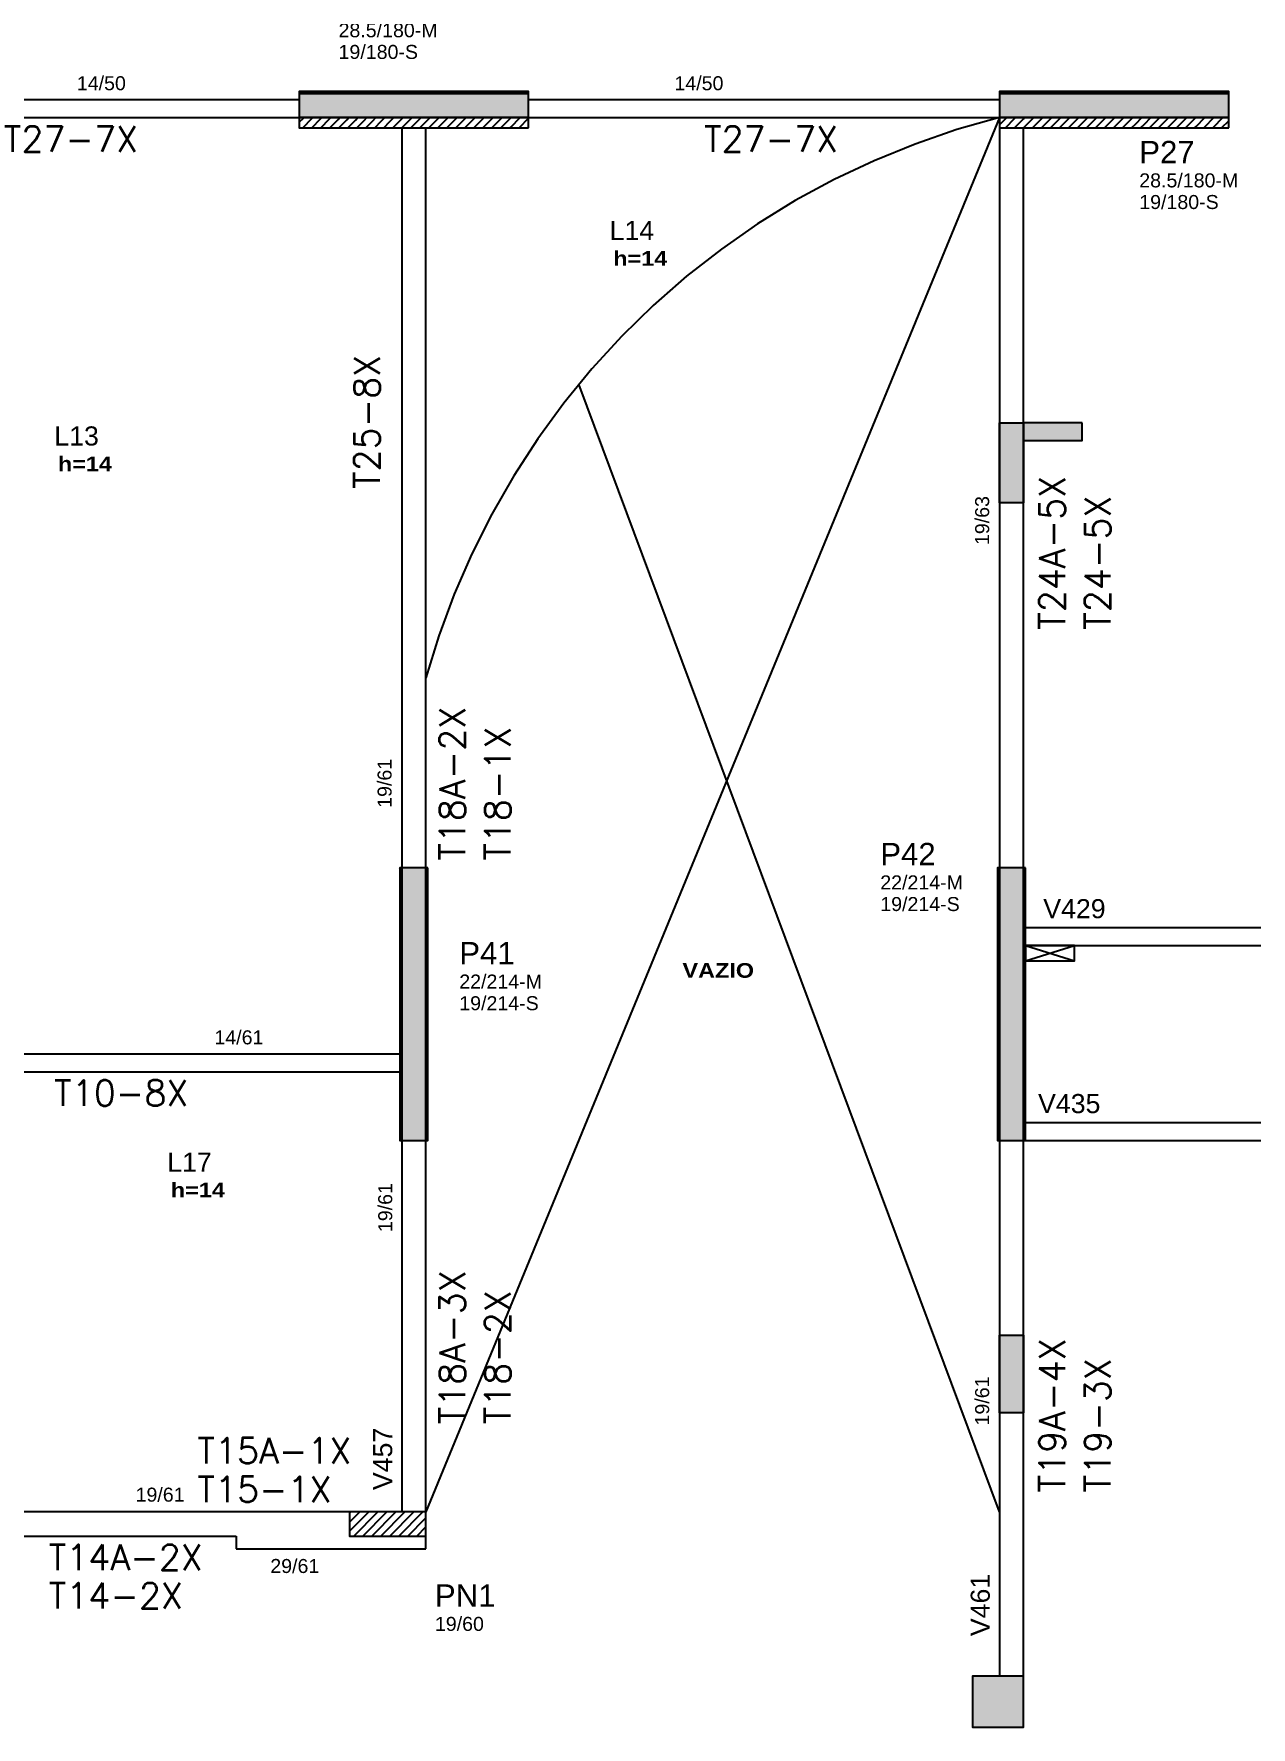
# Model space of a CAD drawing. Extents: x 17311 to 161354, y 153625 to 213544.
# Drawn here: x 21017 to 21972, y 210641 to 211970 of the extents above; entities that cross this region are included whole.
import ezdxf

# ---------------------------------------------------------------- set-up
doc = ezdxf.new("R2010")
doc.units = 0
for name, color, linetype in [('8', 111, 'CONTINUOUS'), ('MTH-230', 1, 'CONTINUOUS'), ('MTH-DIM-PILAR', 3, 'CONTINUOUS'), ('MTH-DIM-VIGA', 3, 'CONTINUOUS'), ('MTH-FACE-VIGA', 7, 'CONTINUOUS'), ('MTH-HACHURA-PILAR', 1, 'CONTINUOUS'), ('MTH-LINHA-SEÇÃO', 16, 'CONTINUOUS'), ('MTH-PILAR-MORRE', 5, 'CONTINUOUS'), ('MTH-PILAR-SEGUE', 5, 'CONTINUOUS'), ('MTH-SOMBRA21', 150, 'CONTINUOUS'), ('MTH-SOMBRA25', 253, 'CONTINUOUS'), ('MTH-TIT1-PILAR', 5, 'CONTINUOUS'), ('MTH-TIT1-VIGA', 5, 'CONTINUOUS'), ('MTH-TIT2-PILAR', 5, 'CONTINUOUS'), ('MTH-TXT-NEGRITO', 5, 'CONTINUOUS')]:
    doc.layers.add(name, color=color, linetype=linetype)
doc.styles.get("Standard").update_dxf_attribs({"font": 'ROMANS.SHX'})
doc.styles.add('TQS_ARIAL', font='arial.ttf')
doc.styles.add('TQS_ARIAL_BLACK', font='ariblk.ttf')

msp = doc.modelspace()

# ---------------------------------------------------------------- linework, layer by layer
at = {"layer": 'MTH-230', "linetype": 'Continuous'}
for p, q in [((21774.44, 211904.73), (21324.44, 210810.23)), ((21774.44, 210810.23), (21444.41, 211695.41)), ((21794.94, 211254.73), (21833.44, 211242.73)), ((21794.94, 211242.73), (21833.44, 211254.73))]:
    msp.add_line(p, q, dxfattribs=at)
at = {"layer": 'MTH-FACE-VIGA', "linetype": 'Continuous'}
for p, q in [((21224.94, 211924.31), (21225.85, 211925.22)), ((21231.43, 211923.73), (21232.86, 211925.16)), ((21232.86, 211925.16), (21232.93, 211925.23)), ((21238.5, 211923.73), (21239.88, 211925.1)), ((21239.88, 211925.1), (21240, 211925.23)), ((21245.57, 211923.73), (21246.89, 211925.05)), ((21246.89, 211925.05), (21247.07, 211925.23)), ((21252.64, 211923.73), (21253.9, 211924.99)), ((21253.9, 211924.99), (21254.14, 211925.23)), ((21259.71, 211923.73), (21260.91, 211924.93)), ((21260.91, 211924.93), (21261.21, 211925.23)), ((21266.79, 211923.73), (21267.93, 211924.87)), ((21267.93, 211924.87), (21268.29, 211925.23)), ((21273.86, 211923.73), (21274.94, 211924.81)), ((21274.94, 211924.81), (21275.36, 211925.23)), ((21280.93, 211923.73), (21281.95, 211924.75)), ((21281.95, 211924.75), (21282.43, 211925.23)), ((21288, 211923.73), (21288.97, 211924.69)), ((21288.97, 211924.69), (21289.5, 211925.23)), ((21295.07, 211923.73), (21295.98, 211924.64)), ((21295.98, 211924.64), (21296.57, 211925.23)), ((21302.14, 211923.73), (21302.99, 211924.58)), ((21302.99, 211924.58), (21303.64, 211925.23)), ((21309.21, 211923.73), (21310, 211924.52)), ((21310, 211924.52), (21310.71, 211925.23)), ((21316.28, 211923.73), (21317.02, 211924.46)), ((21317.02, 211924.46), (21317.78, 211925.23)), ((21323.35, 211923.73), (21324.03, 211924.4)), ((21324.03, 211924.4), (21324.85, 211925.23)), ((21330.43, 211923.73), (21331.04, 211924.34)), ((21331.04, 211924.34), (21331.93, 211925.23)), ((21337.5, 211923.73), (21338.05, 211924.29)), ((21338.05, 211924.29), (21339, 211925.23)), ((21344.57, 211923.73), (21345.07, 211924.23)), ((21345.07, 211924.23), (21346.07, 211925.23)), ((21351.64, 211923.73), (21352.08, 211924.17)), ((21352.08, 211924.17), (21353.14, 211925.23)), ((21358.71, 211923.73), (21359.09, 211924.11)), ((21359.09, 211924.11), (21360.21, 211925.23)), ((21365.78, 211923.73), (21366.1, 211924.05)), ((21366.1, 211924.05), (21367.28, 211925.23)), ((21372.85, 211923.73), (21373.12, 211923.99)), ((21373.12, 211923.99), (21374.35, 211925.23)), ((21379.92, 211923.73), (21380.13, 211923.93)), ((21380.13, 211923.93), (21381.42, 211925.23)), ((21386.99, 211923.73), (21387.14, 211923.88)), ((21387.14, 211923.88), (21388.49, 211925.23)), ((21394.06, 211923.73), (21394.15, 211923.82)), ((21394.15, 211923.82), (21395.56, 211925.23)), ((21401.14, 211923.73), (21401.17, 211923.76)), ((21401.17, 211923.76), (21402.64, 211925.23)), ((21774.44, 211924.31), (21775.35, 211925.22)), ((21780.93, 211923.73), (21782.36, 211925.16)), ((21782.36, 211925.16), (21782.43, 211925.23)), ((21788, 211923.73), (21789.38, 211925.1)), ((21789.38, 211925.1), (21789.5, 211925.23)), ((21795.07, 211923.73), (21796.39, 211925.05)), ((21796.39, 211925.05), (21796.57, 211925.23)), ((21802.14, 211923.73), (21803.4, 211924.99)), ((21803.4, 211924.99), (21803.64, 211925.23)), ((21809.21, 211923.73), (21810.41, 211924.93)), ((21810.41, 211924.93), (21810.71, 211925.23)), ((21816.29, 211923.73), (21817.43, 211924.87)), ((21817.43, 211924.87), (21817.79, 211925.23)), ((21823.36, 211923.73), (21824.44, 211924.81)), ((21824.44, 211924.81), (21824.86, 211925.23)), ((21830.43, 211923.73), (21831.45, 211924.75)), ((21831.45, 211924.75), (21831.93, 211925.23)), ((21837.5, 211923.73), (21838.47, 211924.69)), ((21838.47, 211924.69), (21839, 211925.23)), ((21844.57, 211923.73), (21845.48, 211924.64)), ((21845.48, 211924.64), (21846.07, 211925.23)), ((21851.64, 211923.73), (21852.49, 211924.58)), ((21852.49, 211924.58), (21853.14, 211925.23)), ((21858.71, 211923.73), (21859.5, 211924.52)), ((21859.5, 211924.52), (21860.21, 211925.23)), ((21865.78, 211923.73), (21866.52, 211924.46)), ((21866.52, 211924.46), (21867.28, 211925.23)), ((21872.85, 211923.73), (21873.53, 211924.4)), ((21873.53, 211924.4), (21874.35, 211925.23)), ((21879.93, 211923.73), (21880.54, 211924.34)), ((21880.54, 211924.34), (21881.43, 211925.23)), ((21887, 211923.73), (21887.55, 211924.29)), ((21887.55, 211924.29), (21888.5, 211925.23)), ((21894.07, 211923.73), (21894.57, 211924.23)), ((21894.57, 211924.23), (21895.57, 211925.23)), ((21901.14, 211923.73), (21901.58, 211924.17)), ((21901.58, 211924.17), (21902.64, 211925.23)), ((21908.21, 211923.73), (21908.59, 211924.11)), ((21908.59, 211924.11), (21909.71, 211925.23)), ((21915.28, 211923.73), (21915.6, 211924.05)), ((21915.6, 211924.05), (21916.78, 211925.23)), ((21922.35, 211923.73), (21922.62, 211923.99)), ((21922.62, 211923.99), (21923.85, 211925.23)), ((21929.42, 211923.73), (21929.63, 211923.93)), ((21929.63, 211923.93), (21930.92, 211925.23)), ((21936.49, 211923.73), (21936.64, 211923.88)), ((21936.64, 211923.88), (21937.99, 211925.23)), ((21943.56, 211923.73), (21943.65, 211923.82)), ((21943.65, 211923.82), (21945.06, 211925.23)), ((21950.64, 211923.73), (21950.67, 211923.76)), ((21950.67, 211923.76), (21952.14, 211925.23)), ((21224.94, 211918.73), (20855.44, 211918.73)), ((21774.44, 211918.73), (21404.94, 211918.73)), ((20855.44, 211904.73), (21224.94, 211904.73)), ((21224.94, 211901.06), (21228.46, 211904.57)), ((21227.69, 211896.73), (21235.23, 211904.27)), ((21228.46, 211904.57), (21228.62, 211904.73)), ((21234.76, 211896.73), (21242, 211903.97)), ((21235.23, 211904.27), (21235.69, 211904.73)), ((21241.83, 211896.73), (21248.77, 211903.67)), ((21242, 211903.97), (21242.76, 211904.73)), ((21248.77, 211903.67), (21249.83, 211904.73)), ((21248.9, 211896.73), (21255.54, 211903.37)), ((21255.54, 211903.37), (21256.9, 211904.73)), ((21255.97, 211896.73), (21262.31, 211903.07)), ((21262.31, 211903.07), (21263.97, 211904.73)), ((21263.04, 211896.73), (21269.08, 211902.77)), ((21269.08, 211902.77), (21271.04, 211904.73)), ((21270.11, 211896.73), (21275.85, 211902.47)), ((21275.85, 211902.47), (21278.11, 211904.73)), ((21277.18, 211896.73), (21282.62, 211902.16)), ((21282.62, 211902.16), (21285.18, 211904.73)), ((21284.26, 211896.73), (21289.39, 211901.86)), ((21289.39, 211901.86), (21292.26, 211904.73)), ((21291.33, 211896.73), (21296.16, 211901.56)), ((21296.16, 211901.56), (21299.33, 211904.73)), ((21298.4, 211896.73), (21302.93, 211901.26)), ((21302.93, 211901.26), (21306.4, 211904.73)), ((21305.44, 211896.73), (21305.44, 211315.73)), ((21305.47, 211896.73), (21309.7, 211900.96)), ((21309.7, 211900.96), (21313.47, 211904.73)), ((21312.54, 211896.73), (21316.47, 211900.66)), ((21316.47, 211900.66), (21320.54, 211904.73)), ((21319.61, 211896.73), (21323.24, 211900.36)), ((21323.24, 211900.36), (21327.61, 211904.73)), ((21324.44, 211315.73), (21324.44, 211896.73)), ((21326.68, 211896.73), (21330.01, 211900.06)), ((21330.01, 211900.06), (21334.68, 211904.73)), ((21333.75, 211896.73), (21336.78, 211899.76)), ((21336.78, 211899.76), (21341.75, 211904.73)), ((21340.82, 211896.73), (21343.55, 211899.46)), ((21343.55, 211899.46), (21348.82, 211904.73)), ((21347.89, 211896.73), (21350.32, 211899.16)), ((21350.32, 211899.16), (21355.89, 211904.73)), ((21354.97, 211896.73), (21357.09, 211898.85)), ((21357.09, 211898.85), (21362.97, 211904.73)), ((21362.04, 211896.73), (21363.86, 211898.55)), ((21363.86, 211898.55), (21370.04, 211904.73)), ((21369.11, 211896.73), (21370.63, 211898.25)), ((21370.63, 211898.25), (21377.11, 211904.73)), ((21376.18, 211896.73), (21377.4, 211897.95)), ((21377.4, 211897.95), (21384.18, 211904.73)), ((21383.25, 211896.73), (21384.17, 211897.65)), ((21384.17, 211897.65), (21391.25, 211904.73)), ((21390.32, 211896.73), (21390.94, 211897.35)), ((21390.94, 211897.35), (21398.32, 211904.73)), ((21397.39, 211896.73), (21397.71, 211897.05)), ((21397.71, 211897.05), (21404.94, 211904.28)), ((21404.46, 211896.73), (21404.48, 211896.75)), ((21404.48, 211896.75), (21404.94, 211897.21)), ((21404.94, 211904.73), (21774.44, 211904.73)), ((21774.44, 211899.01), (21779.92, 211904.48)), ((21774.44, 211896.73), (21774.44, 211315.73)), ((21779.23, 211896.73), (21786.69, 211904.18)), ((21779.92, 211904.48), (21780.16, 211904.73)), ((21786.3, 211896.73), (21793.46, 211903.88)), ((21786.69, 211904.18), (21787.23, 211904.73)), ((21793.37, 211896.73), (21800.23, 211903.58)), ((21793.44, 211315.73), (21793.44, 211896.73)), ((21793.46, 211903.88), (21794.3, 211904.73)), ((21800.23, 211903.58), (21801.37, 211904.73)), ((21800.44, 211896.73), (21807, 211903.28)), ((21807, 211903.28), (21808.44, 211904.73)), ((21807.51, 211896.73), (21813.77, 211902.98)), ((21813.77, 211902.98), (21815.51, 211904.73)), ((21814.59, 211896.73), (21820.54, 211902.68)), ((21820.54, 211902.68), (21822.59, 211904.73)), ((21821.66, 211896.73), (21827.31, 211902.38)), ((21827.31, 211902.38), (21829.66, 211904.73)), ((21828.73, 211896.73), (21834.08, 211902.08)), ((21834.08, 211902.08), (21836.73, 211904.73)), ((21835.8, 211896.73), (21840.85, 211901.78)), ((21840.85, 211901.78), (21843.8, 211904.73)), ((21842.87, 211896.73), (21847.62, 211901.48)), ((21847.62, 211901.48), (21850.87, 211904.73)), ((21849.94, 211896.73), (21854.39, 211901.18)), ((21854.39, 211901.18), (21857.94, 211904.73)), ((21857.01, 211896.73), (21861.16, 211900.87)), ((21861.16, 211900.87), (21865.01, 211904.73)), ((21864.08, 211896.73), (21867.93, 211900.57)), ((21867.93, 211900.57), (21872.08, 211904.73)), ((21871.15, 211896.73), (21874.7, 211900.27)), ((21874.7, 211900.27), (21879.15, 211904.73)), ((21878.22, 211896.73), (21881.47, 211899.97)), ((21881.47, 211899.97), (21886.22, 211904.73)), ((21885.3, 211896.73), (21888.24, 211899.67)), ((21888.24, 211899.67), (21893.3, 211904.73)), ((21892.37, 211896.73), (21895.01, 211899.37)), ((21895.01, 211899.37), (21900.37, 211904.73)), ((21899.44, 211896.73), (21901.78, 211899.07)), ((21901.78, 211899.07), (21907.44, 211904.73)), ((21906.51, 211896.73), (21908.55, 211898.77)), ((21908.55, 211898.77), (21914.51, 211904.73)), ((21913.58, 211896.73), (21915.32, 211898.47)), ((21915.32, 211898.47), (21921.58, 211904.73)), ((21920.65, 211896.73), (21922.09, 211898.17)), ((21922.09, 211898.17), (21928.65, 211904.73)), ((21927.72, 211896.73), (21928.86, 211897.87)), ((21928.86, 211897.87), (21935.72, 211904.73)), ((21934.79, 211896.73), (21935.63, 211897.56)), ((21935.63, 211897.56), (21942.79, 211904.73)), ((21941.86, 211896.73), (21942.4, 211897.26)), ((21942.4, 211897.26), (21949.86, 211904.73)), ((21948.94, 211896.73), (21949.17, 211896.96)), ((21949.17, 211896.96), (21954.44, 211902.24)), ((21303.94, 211315.38), (21304.3, 211315.73)), ((21324.44, 211314.66), (21325.51, 211315.73)), ((21772.94, 211310.62), (21774.42, 211312.09)), ((21774.42, 211312.09), (21774.44, 211312.12)), ((21793.44, 211309.9), (21794.91, 211311.37)), ((21794.91, 211311.37), (21794.94, 211311.4)), ((21303.94, 211308.31), (21305.4, 211309.76)), ((21303.94, 211301.24), (21305.35, 211302.64)), ((21305.35, 211302.64), (21305.44, 211302.74)), ((21305.4, 211309.76), (21305.44, 211309.81)), ((21324.44, 211307.59), (21325.9, 211309.05)), ((21324.44, 211300.52), (21325.85, 211301.93)), ((21325.85, 211301.93), (21325.94, 211302.02)), ((21325.9, 211309.05), (21325.94, 211309.09)), ((21772.94, 211303.54), (21774.37, 211304.97)), ((21772.94, 211296.47), (21774.32, 211297.85)), ((21774.32, 211297.85), (21774.44, 211297.97)), ((21774.37, 211304.97), (21774.44, 211305.04)), ((21793.44, 211302.83), (21794.86, 211304.25)), ((21794.86, 211304.25), (21794.94, 211304.33)), ((21303.94, 211294.16), (21305.3, 211295.52)), ((21303.94, 211287.09), (21305.25, 211288.4)), ((21305.25, 211288.4), (21305.44, 211288.59)), ((21305.3, 211295.52), (21305.44, 211295.66)), ((21324.44, 211293.45), (21325.8, 211294.8)), ((21324.44, 211286.38), (21325.75, 211287.68)), ((21325.75, 211287.68), (21325.94, 211287.88)), ((21325.8, 211294.8), (21325.94, 211294.95)), ((21772.94, 211289.4), (21774.27, 211290.73)), ((21774.27, 211290.73), (21774.44, 211290.9)), ((21793.44, 211295.76), (21794.81, 211297.13)), ((21793.44, 211288.69), (21794.76, 211290.01)), ((21794.76, 211290.01), (21794.94, 211290.19)), ((21794.81, 211297.13), (21794.94, 211297.26)), ((21303.94, 211280.02), (21305.2, 211281.28)), ((21303.94, 211272.95), (21305.15, 211274.16)), ((21305.15, 211274.16), (21305.44, 211274.45)), ((21305.2, 211281.28), (21305.44, 211281.52)), ((21324.44, 211279.31), (21325.7, 211280.56)), ((21324.44, 211272.24), (21325.65, 211273.44)), ((21325.65, 211273.44), (21325.94, 211273.74)), ((21325.7, 211280.56), (21325.94, 211280.81)), ((21772.94, 211282.33), (21774.22, 211283.61)), ((21772.94, 211275.26), (21774.17, 211276.49)), ((21774.17, 211276.49), (21774.44, 211276.76)), ((21774.22, 211283.61), (21774.44, 211283.83)), ((21793.44, 211281.62), (21794.71, 211282.89)), ((21793.44, 211274.55), (21794.66, 211275.77)), ((21794.66, 211275.77), (21794.94, 211276.05)), ((21794.71, 211282.89), (21794.94, 211283.12)), ((21303.94, 211265.88), (21305.1, 211267.04)), ((21303.94, 211258.81), (21305.05, 211259.92)), ((21305.05, 211259.92), (21305.44, 211260.31)), ((21305.1, 211267.04), (21305.44, 211267.38)), ((21324.44, 211265.17), (21325.6, 211266.32)), ((21324.44, 211258.1), (21325.55, 211259.2)), ((21325.55, 211259.2), (21325.94, 211259.6)), ((21325.6, 211266.32), (21325.94, 211266.67)), ((21772.94, 211268.19), (21774.12, 211269.36)), ((21772.94, 211261.12), (21774.07, 211262.24)), ((21774.07, 211262.24), (21774.44, 211262.62)), ((21774.12, 211269.36), (21774.44, 211269.69)), ((21793.44, 211267.48), (21794.61, 211268.65)), ((21793.44, 211260.4), (21794.57, 211261.52)), ((21794.57, 211261.52), (21794.94, 211261.9)), ((21794.61, 211268.65), (21794.94, 211268.98)), ((21990.68, 211268.73), (21794.94, 211268.73)), ((21303.94, 211251.74), (21305, 211252.8)), ((21303.94, 211244.67), (21304.95, 211245.68)), ((21304.95, 211245.68), (21305.44, 211246.17)), ((21305, 211252.8), (21305.44, 211253.24)), ((21324.44, 211251.02), (21325.5, 211252.08)), ((21324.44, 211243.95), (21325.45, 211244.96)), ((21325.45, 211244.96), (21325.94, 211245.45)), ((21325.5, 211252.08), (21325.94, 211252.52)), ((21772.94, 211254.05), (21774.02, 211255.12)), ((21772.94, 211246.98), (21773.97, 211248)), ((21773.97, 211248), (21774.44, 211248.48)), ((21774.02, 211255.12), (21774.44, 211255.55)), ((21793.44, 211253.33), (21794.52, 211254.4)), ((21793.44, 211246.26), (21794.47, 211247.28)), ((21794.47, 211247.28), (21794.94, 211247.76)), ((21794.52, 211254.4), (21794.94, 211254.83)), ((21794.94, 211254.73), (21990.68, 211254.73)), ((21303.94, 211237.6), (21304.9, 211238.55)), ((21303.94, 211230.52), (21304.85, 211231.43)), ((21304.85, 211231.43), (21305.44, 211232.02)), ((21304.9, 211238.55), (21305.44, 211239.1)), ((21324.44, 211236.88), (21325.4, 211237.84)), ((21325.35, 211230.72), (21325.94, 211231.31)), ((21325.4, 211237.84), (21325.94, 211238.38)), ((21772.94, 211239.9), (21773.92, 211240.88)), ((21772.94, 211232.83), (21773.87, 211233.76)), ((21773.87, 211233.76), (21774.44, 211234.33)), ((21773.92, 211240.88), (21774.44, 211241.4)), ((21793.44, 211239.19), (21794.42, 211240.16)), ((21793.44, 211232.12), (21794.37, 211233.04)), ((21794.37, 211233.04), (21794.94, 211233.62)), ((21794.42, 211240.16), (21794.94, 211240.69)), ((21303.94, 211223.45), (21304.8, 211224.31)), ((21304.75, 211217.19), (21305.44, 211217.88)), ((21304.8, 211224.31), (21305.44, 211224.95)), ((21324.44, 211229.81), (21325.35, 211230.72)), ((21324.44, 211222.74), (21325.3, 211223.59)), ((21325.3, 211223.59), (21325.94, 211224.24)), ((21772.94, 211225.76), (21773.82, 211226.64)), ((21772.94, 211218.69), (21773.77, 211219.52)), ((21773.77, 211219.52), (21774.44, 211220.19)), ((21773.82, 211226.64), (21774.44, 211227.26)), ((21793.44, 211225.05), (21794.32, 211225.92)), ((21793.44, 211217.98), (21794.27, 211218.8)), ((21794.27, 211218.8), (21794.94, 211219.48)), ((21794.32, 211225.92), (21794.94, 211226.55)), ((21303.94, 211216.38), (21304.75, 211217.19)), ((21303.94, 211209.31), (21304.7, 211210.07)), ((21304.7, 211210.07), (21305.44, 211210.81)), ((21324.44, 211215.67), (21325.25, 211216.47)), ((21324.44, 211208.6), (21325.2, 211209.35)), ((21325.2, 211209.35), (21325.94, 211210.1)), ((21325.25, 211216.47), (21325.94, 211217.17)), ((21772.94, 211211.62), (21773.72, 211212.4)), ((21772.94, 211204.55), (21773.67, 211205.28)), ((21773.67, 211205.28), (21774.44, 211206.05)), ((21773.72, 211212.4), (21774.44, 211213.12)), ((21793.44, 211210.91), (21794.22, 211211.68)), ((21793.44, 211203.84), (21794.17, 211204.56)), ((21794.17, 211204.56), (21794.94, 211205.34)), ((21794.22, 211211.68), (21794.94, 211212.41)), ((21303.94, 211202.24), (21304.65, 211202.95)), ((21303.94, 211195.17), (21304.6, 211195.83)), ((21304.6, 211195.83), (21305.44, 211196.67)), ((21304.65, 211202.95), (21305.44, 211203.74)), ((21324.44, 211201.53), (21325.15, 211202.23)), ((21324.44, 211194.46), (21325.1, 211195.11)), ((21325.1, 211195.11), (21325.94, 211195.96)), ((21325.15, 211202.23), (21325.94, 211203.03)), ((21772.94, 211197.48), (21773.62, 211198.15)), ((21773.57, 211191.03), (21774.44, 211191.91)), ((21773.62, 211198.15), (21774.44, 211198.98)), ((21793.44, 211196.77), (21794.12, 211197.44)), ((21794.12, 211197.44), (21794.94, 211198.27)), ((21303.94, 211188.1), (21304.55, 211188.71)), ((21303.94, 211181.03), (21304.5, 211181.59)), ((21304.5, 211181.59), (21305.44, 211182.53)), ((21304.55, 211188.71), (21305.44, 211189.6)), ((21324.44, 211187.38), (21325.05, 211187.99)), ((21324.44, 211180.31), (21325, 211180.87)), ((21325, 211180.87), (21325.94, 211181.81)), ((21325.05, 211187.99), (21325.94, 211188.88)), ((21772.94, 211190.41), (21773.57, 211191.03)), ((21772.94, 211183.34), (21773.52, 211183.91)), ((21773.52, 211183.91), (21774.44, 211184.84)), ((21793.44, 211189.69), (21794.07, 211190.32)), ((21793.44, 211182.62), (21794.02, 211183.19)), ((21794.02, 211183.19), (21794.94, 211184.12)), ((21794.07, 211190.32), (21794.94, 211191.19)), ((20855.44, 211169.73), (21303.94, 211169.73)), ((21303.94, 211173.96), (21304.45, 211174.47)), ((21303.94, 211166.88), (21304.4, 211167.34)), ((21304.4, 211167.34), (21305.44, 211168.38)), ((21304.45, 211174.47), (21305.44, 211175.46)), ((21324.44, 211173.24), (21324.95, 211173.75)), ((21324.44, 211166.17), (21324.9, 211166.63)), ((21324.9, 211166.63), (21325.94, 211167.67)), ((21324.95, 211173.75), (21325.94, 211174.74)), ((21772.94, 211176.27), (21773.47, 211176.79)), ((21772.94, 211169.19), (21773.42, 211169.67)), ((21773.42, 211169.67), (21774.44, 211170.69)), ((21773.47, 211176.79), (21774.44, 211177.77)), ((21793.44, 211175.55), (21793.97, 211176.07)), ((21793.44, 211168.48), (21793.92, 211168.95)), ((21793.92, 211168.95), (21794.94, 211169.98)), ((21793.97, 211176.07), (21794.94, 211177.05)), ((20855.44, 211155.73), (21303.94, 211155.73)), ((21303.94, 211159.81), (21304.35, 211160.22)), ((21303.94, 211152.74), (21304.31, 211153.1)), ((21304.31, 211153.1), (21305.44, 211154.24)), ((21304.35, 211160.22), (21305.44, 211161.31)), ((21324.44, 211159.1), (21324.85, 211159.51)), ((21324.44, 211152.03), (21324.8, 211152.38)), ((21324.8, 211152.38), (21325.94, 211153.53)), ((21324.85, 211159.51), (21325.94, 211160.6)), ((21772.94, 211162.12), (21773.37, 211162.55)), ((21772.94, 211155.05), (21773.32, 211155.43)), ((21773.32, 211155.43), (21774.44, 211156.55)), ((21773.37, 211162.55), (21774.44, 211163.62)), ((21793.44, 211161.41), (21793.87, 211161.83)), ((21793.44, 211154.34), (21793.82, 211154.71)), ((21793.82, 211154.71), (21794.94, 211155.84)), ((21793.87, 211161.83), (21794.94, 211162.91)), ((21303.94, 211145.67), (21304.26, 211145.98)), ((21303.94, 211138.6), (21304.21, 211138.86)), ((21304.21, 211138.86), (21305.44, 211140.1)), ((21304.26, 211145.98), (21305.44, 211147.17)), ((21324.44, 211144.96), (21324.75, 211145.26)), ((21324.44, 211137.89), (21324.7, 211138.14)), ((21324.7, 211138.14), (21325.94, 211139.39)), ((21324.75, 211145.26), (21325.94, 211146.46)), ((21772.94, 211147.98), (21773.27, 211148.31)), ((21772.94, 211140.91), (21773.22, 211141.19)), ((21773.22, 211141.19), (21774.44, 211142.41)), ((21773.27, 211148.31), (21774.44, 211149.48)), ((21793.44, 211147.27), (21793.77, 211147.59)), ((21793.44, 211140.2), (21793.72, 211140.47)), ((21793.72, 211140.47), (21794.94, 211141.7)), ((21793.77, 211147.59), (21794.94, 211148.77)), ((21303.94, 211131.53), (21304.16, 211131.74)), ((21304.11, 211124.62), (21305.44, 211125.96)), ((21304.16, 211131.74), (21305.44, 211133.03)), ((21324.44, 211130.82), (21324.65, 211131.02)), ((21324.6, 211123.9), (21325.94, 211125.25)), ((21324.65, 211131.02), (21325.94, 211132.32)), ((21772.94, 211133.84), (21773.17, 211134.07)), ((21772.94, 211126.77), (21773.12, 211126.94)), ((21773.12, 211126.94), (21774.44, 211128.27)), ((21773.17, 211134.07), (21774.44, 211135.34)), ((21793.44, 211133.13), (21793.67, 211133.35)), ((21793.44, 211126.05), (21793.62, 211126.23)), ((21793.62, 211126.23), (21794.94, 211127.55)), ((21793.67, 211133.35), (21794.94, 211134.63)), ((21303.94, 211124.46), (21304.11, 211124.62)), ((21303.94, 211117.39), (21304.06, 211117.5)), ((21304.01, 211110.38), (21305.44, 211111.82)), ((21304.06, 211117.5), (21305.44, 211118.89)), ((21324.44, 211123.75), (21324.6, 211123.9)), ((21324.44, 211116.67), (21324.55, 211116.78)), ((21324.55, 211116.78), (21325.94, 211118.17)), ((21772.94, 211119.7), (21773.07, 211119.82)), ((21772.94, 211112.63), (21773.02, 211112.7)), ((21773.02, 211112.7), (21774.44, 211114.13)), ((21773.07, 211119.82), (21774.44, 211121.2)), ((21793.44, 211118.98), (21793.57, 211119.11)), ((21793.44, 211111.91), (21793.52, 211111.98)), ((21793.52, 211111.98), (21794.94, 211113.41)), ((21793.57, 211119.11), (21794.94, 211120.48)), ((21990.68, 211115.73), (21794.94, 211115.73)), ((21303.94, 211110.32), (21304.01, 211110.38)), ((21303.94, 211103.25), (21303.96, 211103.26)), ((21303.96, 211103.26), (21305.44, 211104.75)), ((21305.44, 211101.73), (21305.44, 210810.23)), ((21324.44, 211109.6), (21324.5, 211109.66)), ((21324.44, 210810.23), (21324.44, 211101.73)), ((21324.45, 211102.54), (21325.94, 211104.03)), ((21324.5, 211109.66), (21325.94, 211111.1)), ((21772.94, 211105.55), (21772.97, 211105.58)), ((21772.97, 211105.58), (21774.44, 211107.05)), ((21774.44, 211101.73), (21774.44, 210681.23)), ((21793.44, 211104.84), (21793.47, 211104.86)), ((21793.44, 211101.73), (21992.18, 211101.73)), ((21793.44, 210681.23), (21793.44, 211101.73)), ((21793.47, 211104.86), (21794.94, 211106.34)), ((21264.44, 210810.23), (20855.44, 210810.23)), ((20975.44, 210791.23), (21175.44, 210791.23)), ((21175.44, 210791.23), (21175.44, 210781.23)), ((21175.44, 210781.23), (21324.44, 210781.23)), ((21324.44, 210781.23), (21324.44, 210791.23))]:
    msp.add_line(p, q, dxfattribs=at)
for points in [[(21404.94, 211923.73), (21404.94, 211925.23), (21224.94, 211925.23), (21224.94, 211923.73), (21404.94, 211923.73)], [(21954.44, 211923.73), (21954.44, 211925.23), (21774.44, 211925.23), (21774.44, 211923.73), (21954.44, 211923.73)], [(21404.94, 211896.73), (21404.94, 211904.73), (21224.94, 211904.73), (21224.94, 211896.73), (21404.94, 211896.73)], [(21774.44, 211904.73), (21741.07, 211895.28), (21708.26, 211884), (21676.13, 211870.92), (21644.77, 211856.08), (21614.28, 211839.54), (21584.75, 211821.33), (21556.28, 211801.51), (21528.94, 211780.15), (21502.83, 211757.31), (21478.02, 211733.07), (21454.59, 211707.48), (21432.62, 211680.64), (21412.16, 211652.63), (21393.28, 211623.52), (21376.04, 211593.42), (21360.49, 211562.41), (21346.68, 211530.58), (21334.65, 211498.05), (21324.44, 211464.89)], [(21954.44, 211896.73), (21954.44, 211904.73), (21774.44, 211904.73), (21774.44, 211896.73), (21954.44, 211896.73)], [(21305.44, 211315.73), (21303.94, 211315.73), (21303.94, 211101.73), (21305.44, 211101.73), (21305.44, 211315.73)], [(21325.94, 211315.73), (21324.44, 211315.73), (21324.44, 211101.73), (21325.94, 211101.73), (21325.94, 211315.73)], [(21774.44, 211315.73), (21772.94, 211315.73), (21772.94, 211101.73), (21774.44, 211101.73), (21774.44, 211315.73)], [(21794.94, 211315.73), (21793.44, 211315.73), (21793.44, 211101.73), (21794.94, 211101.73), (21794.94, 211315.73)], [(21833.44, 211254.73), (21794.94, 211254.73), (21794.94, 211242.73), (21833.44, 211242.73), (21833.44, 211254.73)]]:
    msp.add_lwpolyline(points, dxfattribs=at)
at = {"layer": 'MTH-HACHURA-PILAR', "linetype": 'Continuous'}
for p, q in [((21264.44, 210795.04), (21279.63, 210810.23)), ((21264.44, 210802.12), (21272.56, 210810.23)), ((21264.44, 210809.19), (21265.49, 210810.23)), ((21267.7, 210791.23), (21286.7, 210810.23)), ((21274.77, 210791.23), (21293.77, 210810.23)), ((21281.84, 210791.23), (21300.84, 210810.23)), ((21288.91, 210791.23), (21307.91, 210810.23)), ((21295.98, 210791.23), (21314.98, 210810.23)), ((21303.05, 210791.23), (21322.05, 210810.23)), ((21310.13, 210791.23), (21324.44, 210805.55)), ((21317.2, 210791.23), (21324.44, 210798.48)), ((21324.27, 210791.23), (21324.44, 210791.4))]:
    msp.add_line(p, q, dxfattribs=at)
at = {"layer": 'MTH-LINHA-SEÇÃO', "linetype": 'Continuous'}
for points in [[(21774.44, 211602.26), (21774.44, 211665.26), (21793.44, 211665.26), (21793.44, 211602.26), (21774.44, 211602.26)], [(21839.44, 211665.26), (21793.44, 211665.26), (21793.44, 211651.26), (21839.44, 211651.26), (21839.44, 211665.26)], [(21774.44, 210887.98), (21774.44, 210948.98), (21793.44, 210948.98), (21793.44, 210887.98), (21774.44, 210887.98)]]:
    msp.add_lwpolyline(points, dxfattribs=at)
at = {"layer": 'MTH-PILAR-MORRE', "linetype": 'Continuous'}
msp.add_lwpolyline([(21324.44, 210810.23), (21264.44, 210810.23), (21264.44, 210791.23), (21324.44, 210791.23), (21324.44, 210810.23)], dxfattribs=at)
at = {"layer": 'MTH-PILAR-SEGUE', "linetype": 'Continuous'}
for points in [[(21224.94, 211923.73), (21224.94, 211904.73), (21404.94, 211904.73), (21404.94, 211923.73), (21224.94, 211923.73)], [(21774.44, 211923.73), (21774.44, 211904.73), (21954.44, 211904.73), (21954.44, 211923.73), (21774.44, 211923.73)], [(21305.44, 211101.73), (21324.44, 211101.73), (21324.44, 211315.73), (21305.44, 211315.73), (21305.44, 211101.73)], [(21774.44, 211101.73), (21793.44, 211101.73), (21793.44, 211315.73), (21774.44, 211315.73), (21774.44, 211101.73)], [(21793.44, 210681.23), (21753.44, 210681.23), (21753.44, 210641.23), (21793.44, 210641.23), (21793.44, 210681.23)]]:
    msp.add_lwpolyline(points, dxfattribs=at)
at = {"layer": 'MTH-SOMBRA21', "linetype": 'Continuous'}
for points in [[(21774.44, 211602.26), (21774.44, 211665.26), (21793.44, 211665.26)], [(21774.44, 211602.26), (21793.44, 211665.26), (21793.44, 211602.26)], [(21839.44, 211665.26), (21793.44, 211665.26), (21793.44, 211651.26)], [(21839.44, 211665.26), (21793.44, 211651.26), (21839.44, 211651.26)], [(21839.44, 211665.26), (21839.44, 211651.26), (21839.44, 211665.26)], [(21774.44, 211602.26), (21793.44, 211602.26), (21774.44, 211602.26)], [(21774.44, 210887.98), (21774.44, 210948.98), (21793.44, 210948.98)], [(21774.44, 210887.98), (21793.44, 210948.98), (21793.44, 210887.98)], [(21774.44, 210887.98), (21793.44, 210887.98), (21774.44, 210887.98)]]:
    msp.add_solid(points, dxfattribs=at)
at = {"layer": 'MTH-SOMBRA25', "linetype": 'Continuous'}
for points in [[(21224.94, 211923.73), (21224.94, 211904.73), (21404.94, 211904.73)], [(21224.94, 211923.73), (21404.94, 211904.73), (21404.94, 211923.73)], [(21224.94, 211923.73), (21404.94, 211923.73), (21224.94, 211923.73)], [(21774.44, 211923.73), (21774.44, 211904.73), (21954.44, 211904.73)], [(21774.44, 211923.73), (21954.44, 211904.73), (21954.44, 211923.73)], [(21774.44, 211923.73), (21954.44, 211923.73), (21774.44, 211923.73)], [(21305.44, 211101.73), (21324.44, 211101.73), (21324.44, 211315.73)], [(21305.44, 211101.73), (21324.44, 211315.73), (21305.44, 211315.73)], [(21305.44, 211101.73), (21305.44, 211315.73), (21305.44, 211101.73)], [(21774.44, 211101.73), (21793.44, 211101.73), (21793.44, 211315.73)], [(21774.44, 211101.73), (21793.44, 211315.73), (21774.44, 211315.73)], [(21774.44, 211101.73), (21774.44, 211315.73), (21774.44, 211101.73)], [(21793.44, 210681.23), (21753.44, 210681.23), (21753.44, 210641.23)], [(21793.44, 210681.23), (21753.44, 210641.23), (21793.44, 210641.23)], [(21793.44, 210681.23), (21793.44, 210641.23), (21793.44, 210681.23)]]:
    msp.add_solid(points, dxfattribs=at)

# ---------------------------------------------------------------- texts
at = {"layer": '8', "color": 1, "linetype": 'Continuous'}
for s, p in [('T27-7X', (20993.09, 211877.95)), ('T27-7X', (21542.59, 211877.95)), ('T10-8X', (21032.59, 211128.95)), ('T15A-1X', (21145.01, 210848.15)), ('T15-1X', (21145.01, 210817.95)), ('T14A-2X', (21028.34, 210764.45)), ('T14-2X', (21028.34, 210734.25))]:
    msp.add_text(s, height=20.16, dxfattribs=at).set_placement(p)
for s, p in [('T25-8X', (21288.17, 211613.18)), ('T24A-5X', (21825.97, 211502.63)), ('T24-5X', (21861.6, 211502.63)), ('T18A-2X', (21355.17, 211321.39)), ('T18-1X', (21390.8, 211321.39)), ('T18A-3X', (21355.17, 210878.91)), ('T18-2X', (21390.8, 210878.91)), ('T19A-4X', (21825.97, 210825.47)), ('T19-3X', (21861.6, 210825.47))]:
    msp.add_text(s, height=20.16, rotation=90, dxfattribs=at).set_placement(p)
at = {"layer": 'MTH-DIM-PILAR', "linetype": 'Continuous', "style": 'TQS_ARIAL'}
for s, p in [('28.5/180-M', (21255.82, 211967.81)), ('19/180-S', (21255.82, 211950.81)), ('28.5/180-M', (21884.24, 211849.97)), ('19/180-S', (21884.24, 211832.97)), ('22/214-M', (21680.99, 211298.87)), ('19/214-S', (21680.99, 211281.87)), ('22/214-M', (21350.57, 211221.03)), ('19/214-S', (21350.57, 211204.03)), ('19/60', (21331.45, 210716.77))]:
    msp.add_text(s, height=11, dxfattribs=at).set_placement(p)
at = {"layer": 'MTH-DIM-VIGA', "linetype": 'Continuous', "style": 'TQS_ARIAL'}
for s, p in [('14/50', (21050.44, 211926.23)), ('14/50', (21519.44, 211926.23)), ('14/61', (21158.4, 211177.23)), ('19/61', (21096.52, 210818.23)), ('29/61', (21202.25, 210762.23))]:
    msp.add_text(s, height=11, dxfattribs=at).set_placement(p)
for s, p in [('19/63', (21766.44, 211569.2)), ('19/61', (21297.44, 211362.91)), ('19/61', (21297.94, 211029.86)), ('19/61', (21766.44, 210878.05))]:
    msp.add_text(s, height=11, rotation=90, dxfattribs=at).set_placement(p)
at = {"layer": 'MTH-TIT1-PILAR', "linetype": 'Continuous', "style": 'TQS_ARIAL'}
for s, p in [('P27', (21884.24, 211868.97)), ('P42', (21680.99, 211317.87)), ('P41', (21350.57, 211240.03))]:
    msp.add_text(s, height=17.5, dxfattribs=at).set_placement(p)
at = {"layer": 'MTH-TIT1-VIGA', "linetype": 'Continuous', "style": 'TQS_ARIAL'}
for s, p in [('L14', (21468.57, 211808.61)), ('L13', (21032.73, 211647.32)), ('V429', (21808.93, 211276.23)), ('V435', (21804.82, 211123.23)), ('L17', (21121.38, 211077.28))]:
    msp.add_text(s, height=15, dxfattribs=at).set_placement(p)
for s, p in [('V457', (21297.94, 210827.31)), ('V461', (21766.94, 210712.66))]:
    msp.add_text(s, height=15, rotation=90, dxfattribs=at).set_placement(p)
at = {"layer": 'MTH-TIT2-PILAR', "linetype": 'Continuous', "style": 'TQS_ARIAL'}
msp.add_text('PN1', height=17.5, dxfattribs=at).set_placement((21331.45, 210735.77))
at = {"layer": 'MTH-TXT-NEGRITO', "color": 3, "linetype": 'Continuous', "style": 'TQS_ARIAL_BLACK'}
for s, p in [('h=14', (21471.38, 211788.46)), ('h=14', (21035.54, 211627.16)), ('VAZIO', (21525.73, 211229.51)), ('h=14', (21124.19, 211057.13))]:
    msp.add_text(s, height=11.5, dxfattribs=at).set_placement(p)

doc.saveas('drawing.dxf')
